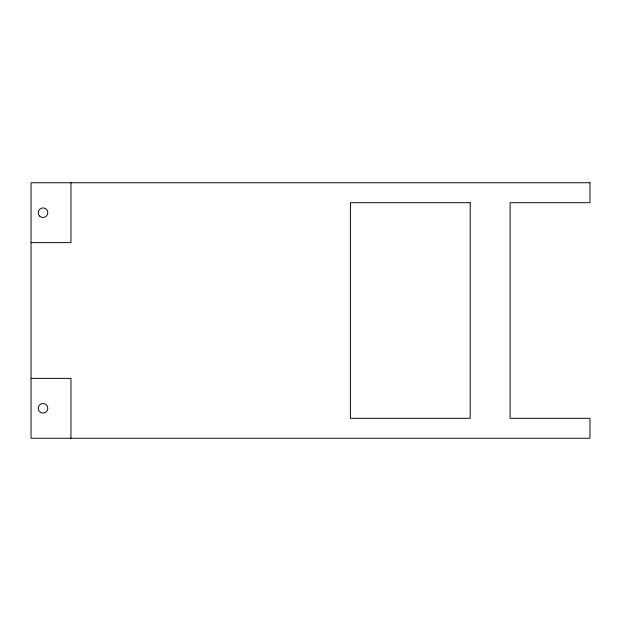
<?xml version="1.0" encoding="UTF-8"?>
<svg xmlns="http://www.w3.org/2000/svg" width="621" height="621" viewBox="0 0 621 621"><rect width="100%" height="100%" fill="white"/><g stroke="black" fill="none" stroke-linecap="round" stroke-linejoin="round"><path stroke-width="0.93" d="M31.05 242.632L70.973 242.632L70.973 182.753M31.05 378.368L70.973 378.368L70.973 438.247M589.95 182.753L31.05 182.753L31.05 438.247L589.95 438.247L589.95 418.29L510.105 418.29L510.105 202.71L589.95 202.71L589.95 182.753M470.182 202.71L350.423 202.71L350.423 418.29L470.182 418.29L470.182 202.71M39.635 216.077A4.789 4.789 0 0 0 47.654 213.935A4.789 4.789 0 0 0 41.786 208.066A4.789 4.789 0 0 0 39.635 216.077M40.629 412.453A4.789 4.789 0 0 0 47.817 408.308A4.789 4.789 0 0 0 40.629 404.162A4.789 4.789 0 0 0 40.629 412.453"/></g></svg>
